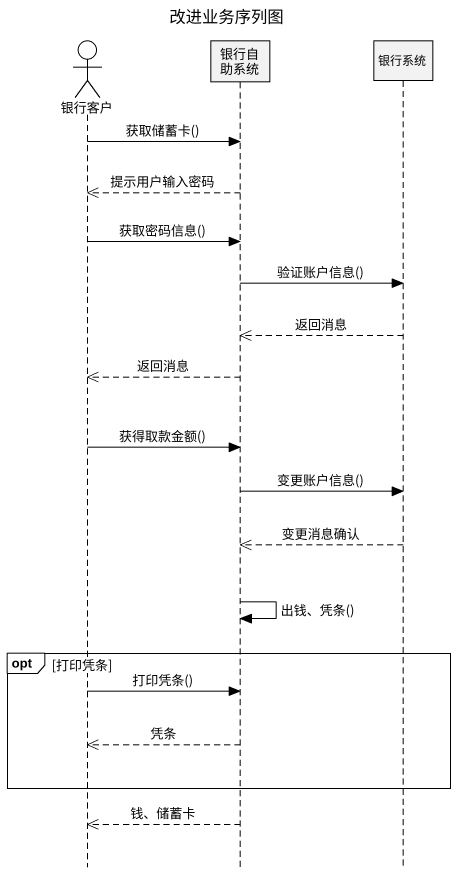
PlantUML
@startuml
title 改进业务序列图
hide footbox
actor 银行客户
participant 银行自助系统
participant 银行系统

银行客户 -> 银行自助系统 : 获取储蓄卡()
银行自助系统 -->> 银行客户 : 提示用户输入密码
银行客户 -> 银行自助系统 : 获取密码信息()
银行自助系统 -> 银行系统 : 验证账户信息()
银行系统 -->> 银行自助系统 : 返回消息
银行自助系统 -->> 银行客户 : 返回消息
银行客户 -> 银行自助系统 : 获得取款金额()
银行自助系统 -> 银行系统 : 变更账户信息()
银行系统 -->> 银行自助系统 : 变更消息确认
银行自助系统 -> 银行自助系统 : 出钱、凭条()
opt 打印凭条
  银行客户 -> 银行自助系统 : 打印凭条()
  银行自助系统 -->> 银行客户 : 凭条
end
银行自助系统 -->> 银行客户 : 钱、储蓄卡
@enduml
